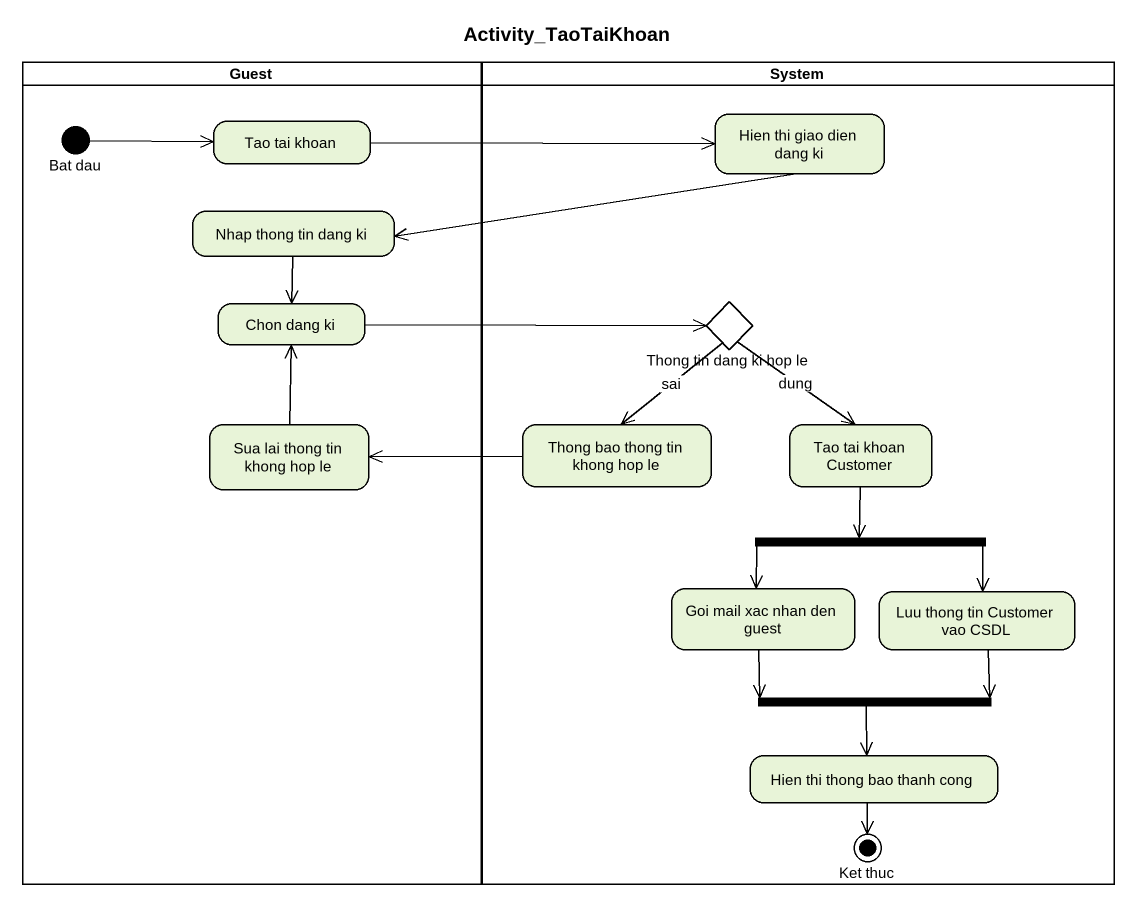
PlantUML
@startuml
title Activity_TaoTaiKhoan
hide empty description
state Guest <<partition>> {
  state "Bat dau" as Bat_dau <<start>>
  state "Tao tai khoan" as Tao_tai_khoan
  state "Nhap thong tin dang ki" as Nhap_thong_tin_dang_ki
  state "Chon dang ki" as Chon_dang_ki
  state "Sua lai thong tin khong hop le" as Sua_lai_thong_tin_khong_hop
}
state System <<partition>> {
  state "Hien thi giao dien dang ki" as Hien_thi_giao_dien_dang_ki
  state "Thong tin dang ki hop le" as Thong_tin_dang_ki_hop_le <<choice>>
  state "Thong bao thong tin khong hop le" as Thong_bao_thong_tin_khong
  state "Tao tai khoan Customer" as Tao_tai_khoan_Customer
  state fork1 <<fork>>
  state "Goi mail xac nhan den guest" as Goi_mail_xac_nhan_den_guest
  state "Luu thong tin Customer vao CSDL" as Luu_thong_tin_Customer_vao
  state fork2 <<join>>
  state "Hien thi thong bao thanh cong" as Hien_thi_thong_bao_thanh
  state "Ket thuc" as Ket_thuc <<end>>
}
Bat_dau -right-> Tao_tai_khoan
Tao_tai_khoan -right-> Hien_thi_giao_dien_dang_ki
Hien_thi_giao_dien_dang_ki -left-> Nhap_thong_tin_dang_ki
Nhap_thong_tin_dang_ki --> Chon_dang_ki
Chon_dang_ki -right-> Thong_tin_dang_ki_hop_le
Thong_tin_dang_ki_hop_le --> Thong_bao_thong_tin_khong : sai
Thong_tin_dang_ki_hop_le --> Tao_tai_khoan_Customer : dung
Sua_lai_thong_tin_khong_hop -up-> Chon_dang_ki
Thong_bao_thong_tin_khong -left-> Sua_lai_thong_tin_khong_hop
Tao_tai_khoan_Customer --> fork1
fork1 --> Goi_mail_xac_nhan_den_guest
fork1 --> Luu_thong_tin_Customer_vao
Goi_mail_xac_nhan_den_guest --> fork2
Luu_thong_tin_Customer_vao --> fork2
fork2 --> Hien_thi_thong_bao_thanh
Hien_thi_thong_bao_thanh --> Ket_thuc
@enduml
